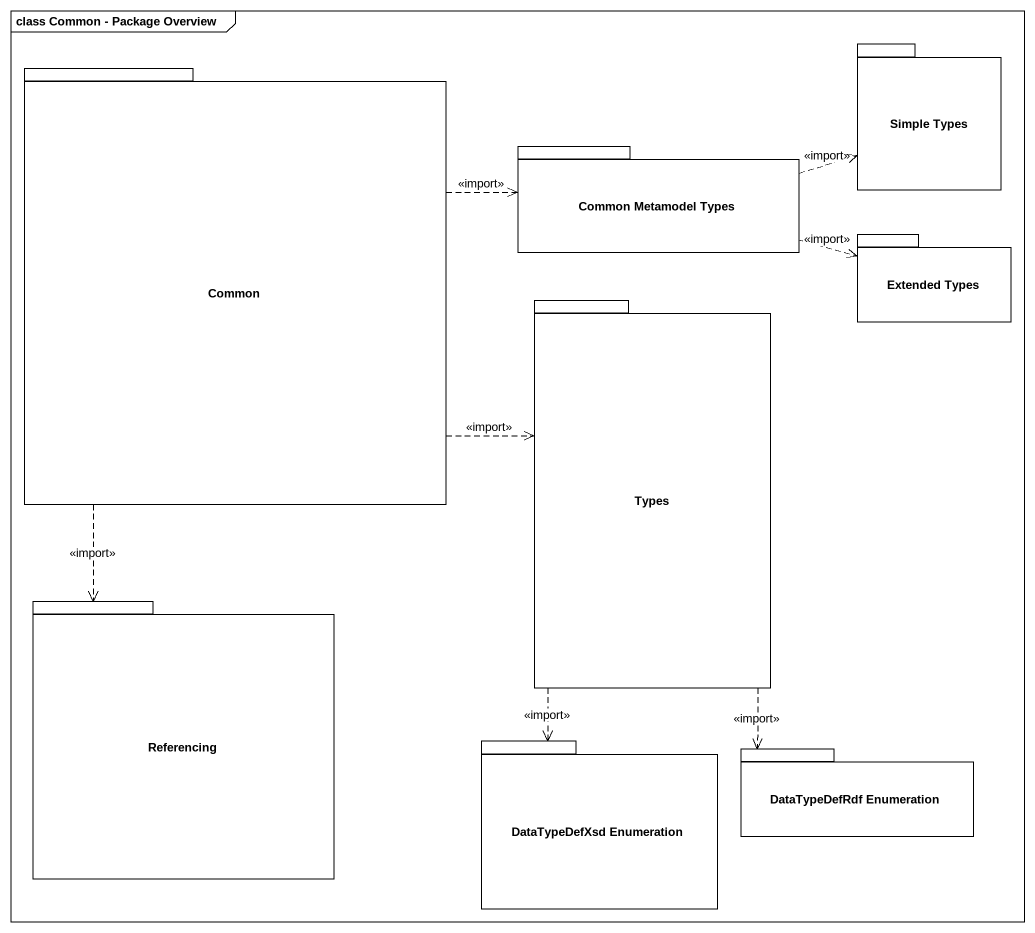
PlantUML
@startuml
mainframe class Common - Package Overview
package "Simple Types" as Simple_Types {
}
package Common {
}
package "Common Metamodel Types" as Common_Metamodel_Types {
}
package "Extended Types" as Extended_Types {
}
package Types {
}
package Referencing {
}
package "DataTypeDefXsd Enumeration" as DataTypeDefXsd_Enumeration {
}
package "DataTypeDefRdf Enumeration" as DataTypeDefRdf_Enumeration {
}
Common .right.> Common_Metamodel_Types : <<import>>
Common .right.> Types : <<import>>
Common ..> Referencing : <<import>>
Common_Metamodel_Types .right.> Simple_Types : <<import>>
Common_Metamodel_Types .right.> Extended_Types : <<import>>
Types ..> DataTypeDefXsd_Enumeration : <<import>>
Types ..> DataTypeDefRdf_Enumeration : <<import>>
@enduml
